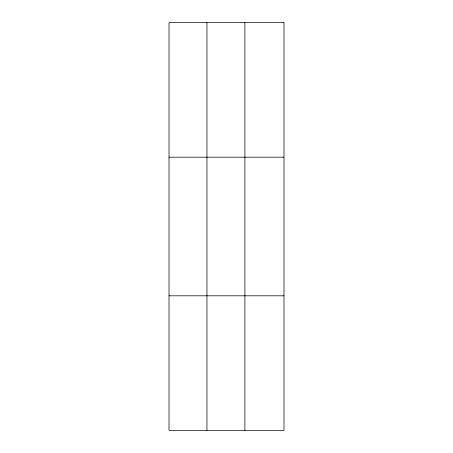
<?xml version="1.0" encoding="UTF-8"?>
<svg xmlns="http://www.w3.org/2000/svg" width="453" height="453" viewBox="0 0 453 453"><rect width="100%" height="100%" fill="white"/><g stroke="black" fill="none" stroke-linecap="round" stroke-linejoin="round"><path stroke-width="0.68" d="M206.953 22.65L206.953 430.35M244.897 22.65L244.897 430.35M169.009 157.191L283.991 157.191M169.009 295.809L283.991 295.809M283.991 22.65L283.991 430.35L169.009 430.35L169.009 22.65L283.991 22.65"/></g></svg>
